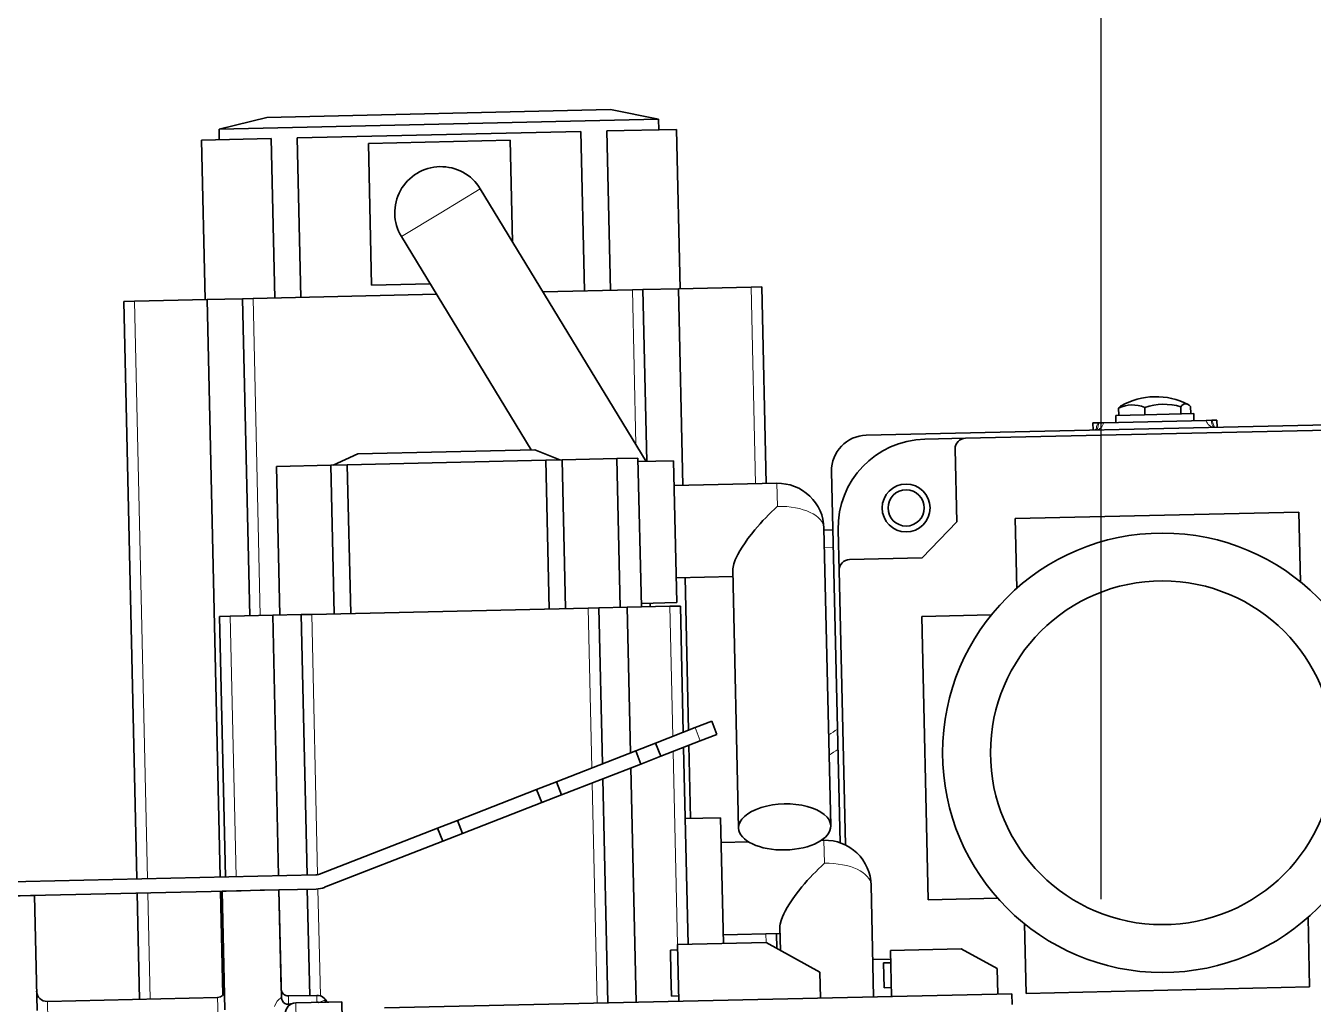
# Model space of a CAD drawing. Header units: inches. Extents: x 185496 to 352137, y 107182 to 179410.
# Drawn here: x 235501.1 to 235864.2, y 166780.5 to 167056.6 of the extents above; entities that cross this region are included whole.
import ezdxf

# ---------------------------------------------------------------- set-up
doc = ezdxf.new("R2010")
doc.units = ezdxf.units.IN
doc.header["$MEASUREMENT"] = 0
doc.linetypes.add('CONTINOUS', pattern=[0])
doc.linetypes.add('DASH', pattern=[0.35, 0.25, -0.1])
doc.layers.add('1轮廓实线层', color=7, linetype='Continuous')

# ---------------------------------------------------------------- blocks, each defined once
blk = doc.blocks.new('机器人')
at = {"color": 7, "lineweight": 35}
for p, q in [((-1993.04, 518.02), (-1993.04, 681.02)), ((-1991.54, 653.02), (-1991.54, 546.02)), ((-1968.54, 639.52), (-1968.54, 559.52)), ((-1834.54, 559.52), (-1834.54, 639.52)), ((-1995.04, 613.95), (-1995.04, 585.09)), ((-1834.54, 378.52), (-1834.54, 555.52)), ((-1968.04, 543.02), (-1988.54, 543.02)), ((-1847.54, 521.52), (-1847.54, 541.52)), ((-1958.04, 512.52), (-1958.04, 533.02)), ((-1941.54, 532.52), (-1861.54, 532.52)), ((-1866.04, 516.52), (-1834.54, 516.52)), ((-1955.04, 509.52), (-1877.58, 509.52)), ((-1878.24, 508.02), (-1983.04, 508.02)), ((-1883.04, 505.52), (-1967.04, 505.52)), ((-1980.04, 492.52), (-1980.04, 463.52)), ((-2035.54, 489.52), (-1980.04, 489.52)), ((-2035.54, 486.52), (-2035.54, 466.02)), ((-1850.54, 461.52), (-1850.54, 486.52)), ((-1883.04, 479.52), (-1955.79, 479.52)), ((-1886.04, 474.52), (-1850.54, 474.52)), ((-2080.54, 466.52), (-2035.54, 466.52)), ((-1980.04, 466.02), (-2035.54, 466.02)), ((-1910.94, 466.02), (-1954.04, 466.02)), ((-1886.04, 466.02), (-1906.69, 466.02)), ((-2083.54, 337.52), (-2083.54, 461.52)), ((-1987.04, 463.52), (-1947.04, 463.52)), ((-1946.04, 464.52), (-1910.4, 464.52)), ((-1906.14, 464.52), (-1850.54, 464.52)), ((-2065.04, 410.78), (-1987.04, 455.81)), ((-1987.04, 456.02), (-2035.54, 456.02)), ((-2035.54, 427.81), (-2035.54, 453.02)), ((-1946.04, 453.52), (-1988.04, 453.52)), ((-1897.27, 428.46), (-1905.48, 451.01)), ((-1893.51, 429.82), (-1901.72, 452.38)), ((-2086.54, 351.02), (-2086.54, 448.02)), ((-2080.54, 446.89), (-2035.54, 446.89)), ((-1988.04, 447.52), (-1946.04, 447.52)), ((-1904.94, 449.52), (-1946.04, 449.52)), ((-1834.54, 449.52), (-1900.68, 449.52)), ((-2080.54, 439.52), (-2035.54, 439.52)), ((-2080.54, 359.52), (-2080.54, 439.52)), ((-1946.04, 441.52), (-1902.03, 441.52)), ((-1897.77, 441.52), (-1834.54, 441.52)), ((-1946.04, 360.52), (-1946.04, 438.52)), ((-1988.04, 432.16), (-1946.04, 432.16)), ((-1988.04, 427.52), (-1946.04, 427.52)), ((-1988.04, 427.52), (-1988.04, 371.52)), ((-2052.04, 388.26), (-1991.04, 423.48)), ((-1991.04, 399.52), (-1991.04, 424.52)), ((-1887.01, 400.27), (-1895.22, 422.82)), ((-1883.25, 401.63), (-1891.46, 424.19)), ((-2049.9, 419.52), (-2078.54, 419.52)), ((-2078.54, 419.52), (-2078.54, 379.52)), ((-1991.04, 374.52), (-1991.04, 399.52)), ((-2035.54, 346.02), (-2035.54, 397.79)), ((-1868.97, 362.39), (-1881.2, 396)), ((-1872.72, 361.02), (-1884.96, 394.63)), ((-2078.54, 379.52), (-2038.54, 379.52)), ((-1988.04, 371.52), (-1946.04, 371.52)), ((-1988.04, 366.89), (-1946.04, 366.89)), ((-2080.54, 359.52), (-2035.54, 359.52)), ((-1872.54, 260.52), (-1872.54, 359.99)), ((-1946.04, 357.52), (-1872.54, 357.52)), ((-1868.54, 357.52), (-1838.54, 357.52)), ((-2080.54, 352.15), (-2035.54, 352.15)), ((-1988.04, 351.52), (-1946.04, 351.52)), ((-1872.54, 349.52), (-1946.04, 349.52)), ((-1838.13, 349.52), (-1868.54, 349.52)), ((-1840.53, 349.52), (-1868.54, 349.52)), ((-1946.04, 343.02), (-2035.54, 343.02)), ((-1868.54, 275.22), (-1868.54, 338.82)), ((-1872.54, 334.52), (-1946.04, 334.52)), ((-2080.54, 332.52), (-2035.54, 332.52)), ((-2035.54, 333.02), (-2035.54, 312.52)), ((-1872.54, 333.02), (-2035.54, 333.02)), ((-1835, 333.52), (-1868.54, 333.52)), ((-1839.22, 333.02), (-1868.54, 333.02)), ((-1838.54, 331.52), (-1838.54, 283.52)), ((-1872.54, 309.52), (-2035.54, 309.52)), ((-1838.54, 309.52), (-1868.54, 309.52)), ((-1836.07, 280.52), (-1868.54, 280.52))]:
    blk.add_line(p, q, dxfattribs=at)
at = {"color": 7, "lineweight": 35, "ltscale": 0.490729}
for p, q in [((-1948.91, 639.52), (-1968.54, 639.52)), ((-1834.54, 639.52), (-1854.17, 639.52)), ((-1968.54, 559.52), (-1948.91, 559.52)), ((-1854.17, 559.52), (-1834.54, 559.52)), ((-1941.54, 552.15), (-1941.54, 532.52)), ((-1861.54, 532.52), (-1861.54, 552.15))]:
    blk.add_line(p, q, dxfattribs=at)
at = {"color": 7, "lineweight": 35, "ltscale": 0.036369}
for p, q in [((-1995.04, 617.02), (-1995.04, 615.57)), ((-1995.04, 583.48), (-1995.04, 582.02))]:
    blk.add_line(p, q, dxfattribs=at)
at = {"color": 7, "lineweight": 35, "ltscale": 0.05}
for p, q in [((-1993.04, 617.02), (-1995.04, 617.02)), ((-1997.04, 610.52), (-1995.04, 610.52)), ((-1997.04, 588.52), (-1995.04, 588.52)), ((-1993.04, 582.02), (-1995.04, 582.02)), ((-1844.04, 519.52), (-1844.04, 521.52)), ((-1837.04, 519.52), (-1837.04, 521.52)), ((-1849.04, 459.52), (-1849.04, 461.52)), ((-1836.04, 459.52), (-1836.04, 461.52))]:
    blk.add_line(p, q, dxfattribs=at)
at = {"color": 7, "lineweight": 35, "ltscale": 0.040367}
for p, q in [((-1995.04, 615.57), (-1995.04, 613.95)), ((-1995.04, 585.09), (-1995.04, 583.48))]:
    blk.add_line(p, q, dxfattribs=at)
at = {"color": 7, "lineweight": 35, "ltscale": 0.347173}
blk.add_line((-1997.04, 596.63), (-1997.04, 610.52), dxfattribs=at)
at = {"color": 7, "lineweight": 35, "ltscale": 0.050552}
for p, q in [((-1999.07, 609.67), (-1997.04, 609.67)), ((-1999.07, 606.92), (-1997.04, 606.92)), ((-1999.07, 596.77), (-1997.04, 596.77)), ((-1999.07, 589.37), (-1997.04, 589.37))]:
    blk.add_line(p, q, dxfattribs=at)
at = {"color": 7, "lineweight": 35, "ltscale": 0.202827}
blk.add_line((-1997.04, 588.52), (-1997.04, 596.63), dxfattribs=at)
at = {"color": 7, "lineweight": 35, "ltscale": 0.075}
for p, q in [((-1831.54, 555.52), (-1834.54, 555.52)), ((-2035.54, 486.52), (-2035.54, 489.52)), ((-2083.54, 461.52), (-2080.54, 461.52)), ((-1946.04, 464.52), (-1946.04, 461.52)), ((-2035.54, 456.02), (-2035.54, 453.02)), ((-1946.04, 441.52), (-1946.04, 438.52)), ((-1946.04, 357.52), (-1946.04, 360.52)), ((-2035.54, 343.02), (-2035.54, 346.02)), ((-2083.54, 337.52), (-2080.54, 337.52)), ((-1946.04, 337.52), (-1946.04, 334.52)), ((-2035.54, 312.52), (-2035.54, 309.52))]:
    blk.add_line(p, q, dxfattribs=at)
at = {"color": 7, "lineweight": 35, "ltscale": 0.288676}
blk.add_line((-1841.77, 551.52), (-1847.54, 541.52), dxfattribs=at)
at = {"color": 7, "lineweight": 35, "ltscale": 0.180661}
blk.add_line((-1841.77, 551.52), (-1834.54, 551.52), dxfattribs=at)
at = {"color": 7, "lineweight": 35, "ltscale": 0.286726}
blk.add_line((-1991.54, 545.99), (-1991.54, 534.52), dxfattribs=at)
at = {"color": 7, "lineweight": 35, "ltscale": 0.353553}
blk.add_line((-1958.04, 533.02), (-1968.04, 543.02), dxfattribs=at)
at = {"color": 7, "lineweight": 35, "ltscale": 0.325}
for p, q in [((-1847.54, 521.52), (-1834.54, 521.52)), ((-1836.54, 353.52), (-1836.54, 366.52))]:
    blk.add_line(p, q, dxfattribs=at)
at = {"color": 7, "lineweight": 35, "ltscale": 0.124995}
blk.add_line((-1845.04, 521.52), (-1845.04, 516.52), dxfattribs=at)
at = {"color": 7, "lineweight": 35, "ltscale": 0.0875}
for q in [(-1844.04, 519.52), (-1837.04, 519.52)]:
    blk.add_line((-1840.54, 519.52), q, dxfattribs=at)
at = {"color": 7, "lineweight": 35, "ltscale": 0.286703}
blk.add_line((-1966.54, 509.52), (-1955.08, 509.52), dxfattribs=at)
at = {"color": 7, "lineweight": 35, "ltscale": 0.062517}
blk.add_line((-1966.54, 505.52), (-1966.54, 508.02), dxfattribs=at)
at = {"color": 7, "lineweight": 13, "ltscale": 0.062517}
blk.add_line((-1961.54, 508.02), (-1961.54, 505.52), dxfattribs=at)
at = {"color": 7, "lineweight": 13, "ltscale": 0.1625}
for p, q in [((-1879.04, 503.52), (-1872.54, 503.52)), ((-1980.04, 492.52), (-1973.54, 492.52))]:
    blk.add_line(p, q, dxfattribs=at)
at = {"color": 7, "lineweight": 35, "ltscale": 0.018652}
blk.add_line((-1879.04, 503.52), (-1879.04, 502.78), dxfattribs=at)
at = {"color": 7, "lineweight": 35, "ltscale": 0.433013}
blk.add_line((-1841.88, 501.52), (-1850.54, 486.52), dxfattribs=at)
at = {"color": 7, "lineweight": 35, "ltscale": 0.183493}
blk.add_line((-1841.88, 501.52), (-1834.54, 501.52), dxfattribs=at)
at = {"color": 7, "lineweight": 35, "ltscale": 0.163776}
blk.add_line((-1854.79, 490.52), (-1848.23, 490.52), dxfattribs=at)
at = {"color": 7, "lineweight": 35, "ltscale": 0.4}
for p, q in [((-1853.04, 490.52), (-1853.04, 474.52)), ((-1954.04, 479.52), (-1954.04, 463.52)), ((-1850.54, 461.52), (-1834.54, 461.52))]:
    blk.add_line(p, q, dxfattribs=at)
at = {"color": 7, "lineweight": 35, "ltscale": 0.105807}
blk.add_line((-1853.04, 489.52), (-1848.81, 489.52), dxfattribs=at)
at = {"color": 7, "lineweight": 13}
for p, q in [((-1980.04, 486.52), (-2035.54, 486.52)), ((-1909.3, 461.52), (-1946.04, 461.52)), ((-1850.54, 461.52), (-1905.05, 461.52)), ((-1991.88, 453.02), (-2035.54, 453.02)), ((-1900.93, 438.52), (-1946.04, 438.52)), ((-1834.54, 438.52), (-1896.68, 438.52)), ((-1946.04, 360.52), (-1872.59, 360.52)), ((-1868.56, 360.52), (-1838.37, 360.52)), ((-2035.54, 346.02), (-1946.04, 346.02)), ((-1946.04, 337.52), (-1872.54, 337.52)), ((-1872.54, 312.52), (-2035.54, 312.52)), ((-1838.54, 312.52), (-1868.54, 312.52))]:
    blk.add_line(p, q, dxfattribs=at)
at = {"color": 7, "lineweight": 13, "ltscale": 0.062506}
blk.add_line((-1850.54, 486.52), (-1853.04, 486.52), dxfattribs=at)
at = {"color": 7, "lineweight": 35, "ltscale": 0.193652}
blk.add_line((-1879.04, 482.27), (-1879.04, 474.52), dxfattribs=at)
at = {"color": 7, "lineweight": 35, "ltscale": 0.1}
for p, q in [((-1909.59, 473.99), (-1913.34, 472.62)), ((-1905.48, 451.01), (-1901.72, 452.38)), ((-1893.51, 429.82), (-1897.27, 428.46)), ((-1883.25, 401.63), (-1887.01, 400.27))]:
    blk.add_line(p, q, dxfattribs=at)
at = {"color": 7, "lineweight": 35, "ltscale": 0.125}
for p, q in [((-1913.34, 472.62), (-1911.63, 467.92)), ((-1909.59, 473.99), (-1907.88, 469.29)), ((-1831.54, 366.52), (-1836.54, 366.52))]:
    blk.add_line(p, q, dxfattribs=at)
at = {"color": 7, "lineweight": 35, "ltscale": 0.25}
for p, q in [((-1886.04, 474.52), (-1886.04, 464.52)), ((-2035.54, 466.02), (-2035.54, 456.02)), ((-1987.04, 463.52), (-1987.04, 453.52)), ((-1947.04, 463.52), (-1947.04, 453.52)), ((-1947.04, 463.52), (-1947.04, 453.52)), ((-2035.54, 343.02), (-2035.54, 333.02))]:
    blk.add_line(p, q, dxfattribs=at)
at = {"color": 7, "lineweight": 13, "ltscale": 0.1}
blk.add_line((-1907.88, 469.29), (-1911.63, 467.92), dxfattribs=at)
at = {"color": 7, "lineweight": 35, "ltscale": 0.3}
for p, q in [((-1903.77, 458.01), (-1907.88, 469.29)), ((-1946.04, 461.52), (-1946.04, 449.52)), ((-1946.04, 349.52), (-1946.04, 337.52))]:
    blk.add_line(p, q, dxfattribs=at)
at = {"color": 7, "lineweight": 35, "ltscale": 0.490728}
for p, q in [((-2080.54, 446.89), (-2080.54, 466.52)), ((-2080.54, 332.52), (-2080.54, 352.15))]:
    blk.add_line(p, q, dxfattribs=at)
at = {"color": 7, "lineweight": 35, "ltscale": 0.300001}
blk.add_line((-1907.53, 456.65), (-1911.63, 467.92), dxfattribs=at)
at = {"color": 7, "lineweight": 35, "ltscale": 0.345733}
for p, q in [((-2086.54, 448.02), (-2083.54, 461.52)), ((-2086.54, 351.02), (-2083.54, 337.52))]:
    blk.add_line(p, q, dxfattribs=at)
at = {"color": 7, "lineweight": 35, "ltscale": 0.100001}
blk.add_line((-1903.77, 458.01), (-1907.53, 456.65), dxfattribs=at)
at = {"color": 7, "lineweight": 35, "ltscale": 0.15}
for p, q in [((-1903.77, 458.01), (-1901.72, 452.38)), ((-1988.04, 447.52), (-1988.04, 453.52)), ((-1897.27, 428.46), (-1895.22, 422.82)), ((-1883.25, 401.63), (-1881.2, 396))]:
    blk.add_line(p, q, dxfattribs=at)
at = {"color": 7, "lineweight": 35, "ltscale": 0.1625}
for q in [(-1849.04, 459.52), (-1836.04, 459.52)]:
    blk.add_line((-1842.54, 459.52), q, dxfattribs=at)
at = {"color": 7, "lineweight": 35, "ltscale": 0.025}
blk.add_line((-1946.04, 456.02), (-1947.04, 456.02), dxfattribs=at)
at = {"color": 7, "lineweight": 35, "ltscale": 0.149999}
blk.add_line((-1907.53, 456.65), (-1905.48, 451.01), dxfattribs=at)
at = {"color": 7, "lineweight": 35, "ltscale": 0.384142}
for p, q in [((-1988.04, 447.52), (-1988.04, 432.16)), ((-1988.04, 366.89), (-1988.04, 351.52))]:
    blk.add_line(p, q, dxfattribs=at)
at = {"color": 7, "lineweight": 35, "ltscale": 0.2}
for p, q in [((-1946.04, 449.52), (-1946.04, 441.52)), ((-1838.54, 359.52), (-1838.54, 351.52)), ((-1946.04, 357.52), (-1946.04, 349.52)), ((-1868.54, 349.52), (-1868.54, 341.52)), ((-1868.54, 341.52), (-1868.54, 333.52)), ((-1868.54, 280.52), (-1868.54, 272.52))]:
    blk.add_line(p, q, dxfattribs=at)
at = {"color": 7, "lineweight": 35, "ltscale": 0.115858}
for p, q in [((-1988.04, 427.52), (-1988.04, 432.16)), ((-1988.04, 366.89), (-1988.04, 371.52))]:
    blk.add_line(p, q, dxfattribs=at)
at = {"color": 7, "lineweight": 35, "ltscale": 0.190394}
for p, q in [((-1991.04, 424.52), (-1988.04, 431.52)), ((-1991.04, 374.52), (-1988.04, 367.52))]:
    blk.add_line(p, q, dxfattribs=at)
at = {"color": 7, "lineweight": 35, "ltscale": 0.149998}
blk.add_line((-1893.51, 429.82), (-1891.46, 424.19), dxfattribs=at)
at = {"color": 7, "lineweight": 35, "ltscale": 0.099998}
for p, q in [((-1895.22, 422.82), (-1891.46, 424.19)), ((-1884.96, 394.63), (-1881.2, 396))]:
    blk.add_line(p, q, dxfattribs=at)
at = {"color": 7, "lineweight": 13, "ltscale": 0.325}
for p, q in [((-2058.54, 399.52), (-2065.04, 410.78)), ((-2052.04, 388.26), (-2058.54, 399.52))]:
    blk.add_line(p, q, dxfattribs=at)
at = {"color": 7, "lineweight": 35, "ltscale": 0.150002}
blk.add_line((-1887.01, 400.27), (-1884.96, 394.63), dxfattribs=at)
at = {"color": 7, "lineweight": 35, "ltscale": 0.413397}
blk.add_line((-2038.54, 379.52), (-2038.54, 396.06), dxfattribs=at)
at = {"color": 7, "lineweight": 35, "ltscale": 0.394112}
blk.add_line((-1868.54, 344.23), (-1868.54, 359.99), dxfattribs=at)
at = {"color": 7, "lineweight": 13, "ltscale": 0.048236}
blk.add_line((-1838.54, 359.52), (-1836.61, 359.52), dxfattribs=at)
at = {"color": 7, "lineweight": 13, "ltscale": 0.15}
blk.add_line((-1836.61, 359.52), (-1836.61, 353.52), dxfattribs=at)
at = {"color": 7, "lineweight": 35, "ltscale": 0.001764}
blk.add_line((-1836.61, 359.52), (-1836.54, 359.52), dxfattribs=at)
at = {"color": 7, "lineweight": 13, "ltscale": 0.001764}
blk.add_line((-1836.54, 353.52), (-1836.61, 353.52), dxfattribs=at)
at = {"color": 7, "lineweight": 13, "ltscale": 0.125}
blk.add_line((-1836.54, 353.52), (-1831.54, 353.52), dxfattribs=at)
at = {"color": 7, "lineweight": 13, "ltscale": 0.056512}
blk.add_line((-1838.54, 351.52), (-1836.28, 351.52), dxfattribs=at)
at = {"color": 7, "lineweight": 13, "ltscale": 0.135199}
blk.add_line((-1838.54, 331.52), (-1833.14, 331.52), dxfattribs=at)
at = {"color": 7, "lineweight": 13, "ltscale": 0.131927}
blk.add_line((-1838.54, 283.52), (-1833.27, 283.52), dxfattribs=at)
at = {"color": 7, "lineweight": 13}
for points in [[(-1995.04, 615.57), (-1994.71, 615.73), (-1994.34, 615.87), (-1993.53, 616.08), (-1993.07, 616.17)], [(-1993.07, 582.87), (-1993.98, 583.06), (-1994.46, 583.21), (-1995.04, 583.48)], [(-1837.08, 361.54), (-1837.09, 361.57), (-1837.09, 361.63), (-1837.04, 361.76), (-1836.94, 361.91), (-1836.73, 362.1)], [(-1836.6, 359.82), (-1836.64, 360.21), (-1836.75, 360.73), (-1836.82, 360.96), (-1836.95, 361.3), (-1837.08, 361.54)], [(-1835.67, 347.5), (-1836.46, 347.87), (-1837.11, 348.32), (-1837.42, 348.6), (-1837.67, 348.87)]]:
    blk.add_lwpolyline(points, dxfattribs=at)
at = {"color": 7, "lineweight": 35}
for points in [[(-1993.4, 615.81), (-1993.14, 616.04), (-1993.04, 616.28)], [(-1993.04, 582.76), (-1993.22, 583.09), (-1993.4, 583.24)], [(-1866.04, 497.02), (-1864.85, 496.01), (-1863.62, 495.03), (-1862.48, 494.18), (-1861.32, 493.38), (-1860.31, 492.72), (-1859.3, 492.12), (-1858.5, 491.69), (-1857.71, 491.32), (-1856.65, 490.89), (-1855.66, 490.62), (-1855.21, 490.55), (-1854.79, 490.52)], [(-1955.79, 479.52), (-1956.21, 479.55), (-1956.66, 479.62), (-1957.64, 479.89), (-1958.69, 480.31), (-1959.46, 480.68), (-1960.24, 481.09), (-1961.25, 481.68), (-1962.25, 482.33), (-1963.44, 483.16), (-1964.62, 484.03), (-1965.85, 485.01), (-1967.04, 486.02)], [(-1836.77, 362.04), (-1836.59, 362.5), (-1836.54, 362.87)]]:
    blk.add_lwpolyline(points, dxfattribs=at)
for centre, radius in [((-1901.54, 599.52), 62), ((-1901.54, 599.52), 48.5), ((-1972.25, 528.81), 6.75), ((-1972.25, 528.81), 5.1)]:
    blk.add_circle(centre, radius, dxfattribs=at)
for centre, radius, start, end in [((-1982.04, 599.52), 20, 151.8891, 180), ((-1998.49, 608.28), 1.37, 150.8327, 179.2203), ((-1983.18, 601.84), 16.68, 162.2803, 197.7197), ((-1982.04, 599.52), 20, 180, 208.1109), ((-1988.54, 546.02), 3, 180, 270), ((-1966.54, 534.52), 25, 180, 270), ((-1983.04, 518.02), 10, 180, 270), ((-1866.04, 503.52), 13, 90, 180), ((-1955.04, 512.52), 3, 180, 270), ((-1967.04, 492.52), 13, 90, 180), ((-1823.24, 546.33), 65.3, 220.9638, 229.0365), ((-1924.24, 535.33), 65.3, 220.9638, 229.0365), ((-2058.54, 399.52), 13, 120, 300), ((-1875.54, 359.99), 3, 360, 20), ((-1875.54, 359.99), 7, 0, 20), ((-1835.54, 359.52), 3, 111.3874, 180), ((-1836.93, 360.02), 0.387, 328.5197, 359.1275), ((-1838.13, 351.52), 2, 270, 23.263), ((-1833.54, 353.52), 3, 180, 270), ((-1840.54, 351.52), 2, 270, 0), ((-1840.54, 331.52), 2, 0, 90), ((-1841.54, 283.52), 3, 270.0005, 360)]:
    blk.add_arc(centre, radius, start, end, dxfattribs=at)
at = {"color": 7, "lineweight": 13}
for centre, radius, start, end in [((-1756.55, 599.52), 178.88, 210.7634, 211.6998), ((-1756.54, 599.52), 174.04, 211.7178, 212.6904), ((-1838.51, 362.89), 1.97, 316.8039, 359.5152), ((-1830.42, 353.52), 6.2, 179.9791, 198.8125), ((-1837.22, 351.91), 1.01, 337.4069, 23.2713), ((-1834.73, 351.39), 3.88, 208.7864, 220.5936)]:
    blk.add_arc(centre, radius, start, end, dxfattribs=at)
for centre, major_axis, ratio, start_param, end_param in [((-1996.04, 616.28), (-3, 0), 0.824604, 1.910633, 3.141593), ((-1995.04, 618.32), (1.65, -2.51), 0.783367, 5.585772, 6.283574), ((-1996.04, 582.76), (3, 0), 0.824604, 6.283185, 7.514145), ((-1995.04, 580.73), (-1.65, -2.51), 0.783367, 3.144259, 3.839006), ((-1866.04, 503.52), (0, -13), 0.5, 3.141593, 4.712389), ((-1967.04, 492.52), (0, 13), 0.5, 0, 1.570796), ((-1838.23, 351.52), (0, 2), 0.972434, 3.141593, 4.712389)]:
    blk.add_ellipse(centre, major_axis=major_axis, ratio=ratio, start_param=start_param, end_param=end_param, dxfattribs=at)
at = {"color": 7, "lineweight": 35}
for centre, major_axis, ratio, start_param, end_param in [((-1982.06, 608.3), (17.79, 0), 0.262603, 3.141598, 3.440937), ((-1985.48, 608.51), (14.38, 0.22), 0.289358, 2.804068, 2.982624), ((-1982.02, 593.07), (17.84, 0.01), 0.703881, 2.842468, 3.440325), ((-1982.04, 590.75), (-17.81, 0), 0.262444, 0.13929, 0.299167), ((-1883.04, 492.52), (0, 13), 0.5, 0, 3.141593), ((-1883.04, 492.52), (0, 13), 0.5, 4.712389, 6.283185), ((-1883.04, 492.52), (0, 13), 0.5, 3.141593, 4.712389), ((-1833.69, 359.52), (0, 3), 0.976471, 1.472581, 1.570796)]:
    blk.add_ellipse(centre, major_axis=major_axis, ratio=ratio, start_param=start_param, end_param=end_param, dxfattribs=at)

msp = doc.modelspace()

# ---------------------------------------------------------------- linework, layer by layer
at = {"color": 5, "linetype": 'DASH'}
msp.add_circle((235825, 166706.46, 276290.76), 1900, dxfattribs=at)
at = {"layer": '1轮廓实线层', "color": 3, "linetype": 'CONTINOUS'}
msp.add_line((235804.4, 166810.07, 276290.76), (235804.4, 168980.07, 276290.76), dxfattribs=at)

# ---------------------------------------------------------------- block references
at = {"rotation": 271.3046472960784}
msp.add_blockref('机器人', (235265.63, 164936.72, 276290.76), dxfattribs=at)

doc.saveas('drawing.dxf')
